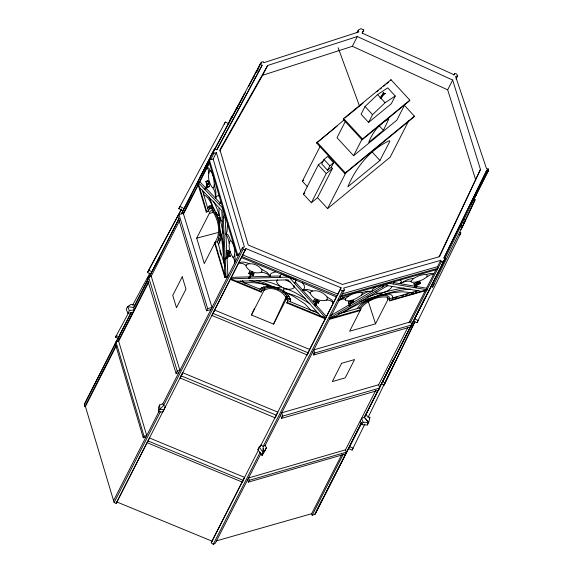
<?xml version="1.0" encoding="UTF-8"?>
<svg xmlns="http://www.w3.org/2000/svg" width="573" height="573" viewBox="0 0 573 573"><rect width="100%" height="100%" fill="white"/><g stroke="black" fill="none" stroke-linecap="round" stroke-linejoin="round"><path stroke-width="0.86" d="M217.253 242.236C221.73 231.771 219.602 215.727 210.764 208.178L209.467 208.837L208.128 211.573L206.259 212.06L197.635 183.073L198.022 182.314L199.891 181.827L209.517 162.925M232.91 257.127L234.113 256.819C235.596 251.576 234.457 245.051 231.019 240.796L229.816 241.104C227.939 247.185 230.196 253.903 233.92 258.724A3.61 0.931 78.2 0 1 234.414 260.393L234.558 263.186M333.321 302.873L332.082 300.145L327.183 297.058C323.695 292.395 315.637 288.548 310.387 292.13L310.143 293.161C312.614 299.149 321.009 301.957 326.975 300.016C329.332 299.98 331.903 300.925 333.321 302.873L333.178 303.318M416.277 290.611C416.822 293.677 412.732 295.038 410.999 292.653L402.418 291.743L393.121 292.674A45.052 12.427 -20.7 0 0 385.128 294.3L376.447 296.277A36.063 9.949 -20.7 0 0 362.63 300.639L359.844 301.727M213.93 210.914L214.03 208.944L211.272 205.972L209.632 205.807L207.77 208.314M219.008 208.443L219.051 213.421L219.867 217.246A11.288 2.915 78.2 0 0 219.438 218.578C218.514 227.245 223.098 236.628 218.528 244.707M230.289 279.395L261.123 292.094C265.664 280.999 292.939 291.671 286.808 302.974L325.349 318.853M208.658 173.44C208.722 171.957 208.422 167.896 206.803 168.247M214.316 184.434L213.772 187.17L212.604 187.808C208.901 183.561 207.283 176.076 209.632 170.897L210.284 170.869L211.766 172.502L213.7 178.11L214.316 184.434L215.906 192.07L215.684 198.358A22.813 5.895 78.2 0 1 216.959 196.088L218.084 195.701L219.366 196.238M203.666 191.325L203.723 194.727C208.787 197.055 210.85 202.906 213.099 207.605A30.598 7.907 78.2 0 0 211.136 201.954L209.009 197.062M286.085 299.607L286.328 298.232C283.055 290.819 270.879 285.583 263.952 290.49L251.461 315L273.593 324.117L286.829 297.989M215.641 213.915L215.921 212.39L214.03 208.944M376.06 291.729L376.296 293.068C381.897 293.892 389.382 291.363 392.276 286.378M387.993 299.4L388.25 298.153L387.613 297.244C378.545 295.668 368.246 300.173 362.064 306.799L349.616 331.23L375.551 323.824L387.993 299.4L387.176 296.864M360.231 420.911L361.792 424.708L367.415 424.965L367.816 423.311M453.88 75.099L454.683 73.516L456.645 74.01L457.655 75.844L455.607 76.445L486.599 168.885L488.389 168.67L488.275 169.887L487.193 169.902L488.59 169.93L488.239 171.119L486.606 170.618L443.982 258.036L445.35 258.631L364.364 417.38L361.499 418.419L363.06 422.215L368.683 422.48L369.893 417.502L365.595 415.16L364.299 417.294L368.683 422.48L367.415 424.965M290.568 301.821C290.131 289.651 268.966 282.074 259.727 289.114M118.21 339.137L118.883 336.666M392.455 297.946C393.751 293.877 387.656 293.949 385.128 294.3M314.133 301.427L317.85 302.995L318.595 301.355L319.175 301.369L317.37 300.703L317.7 299.579L316.89 301.749L315.988 301.377L316.783 299.249L315.687 302.186M315.859 301.813L314.842 305.287L315.608 306.132L316.769 302.157M314.67 305.653L315.931 302.157M315.437 306.505L317.249 301.111M234.729 262.778L235.188 258.86L234.744 254.398M209.295 213.45L210.047 211.401L211.143 210.57L212.468 211.029C217.776 218.642 220.748 230.231 216.873 238.912L204.296 263.587L196.718 238.124L209.295 213.45L213.614 212.318M414.537 283.828L413.985 283.764L414.494 285.318L420.389 283.42L419.88 281.859L417.187 282.668M415.346 287.761L414.838 286.206L415.411 284.802M420.389 283.42L416.678 284.48L416.17 282.919L416.521 282.052L422.781 279.674L429.793 275.112A3.818 1.053 -20.7 0 1 431.72 274.582L433.475 274.61L433.56 273.915L432.508 273.364L430.28 273.507A5.988 1.655 -20.7 0 0 427.408 274.302L423.597 274.632A8.101 2.235 -20.7 0 0 417.43 276.43L413.642 278.414L410.913 281.279L411.772 282.367L416.521 282.052L416.485 283.893L417.502 283.642L417.574 281.744M416.148 287.904L417.395 284.244L417.524 284.631L419.257 283.957M418.677 282.575L419.88 281.859M261.997 453.78L262.062 455.37L266.445 447.764L265.12 445.429L344.323 289.988L343.693 288.04L440.744 260.343L441.253 261.897L410.734 321.79L411.758 324.898L410.734 326.911L313.803 354.995L312.779 351.886M116.262 345.949L85.406 406.508L114.142 502.535L116.14 503.438L146.874 442.965M240.331 281.128L262.076 290.081L261.424 291.499L230.59 278.8L241.297 257.657M241.412 257.571L336.501 296.964M242.687 254.913L241.921 256.589L337.096 295.797L341.085 287.789L245.917 248.589L242.687 254.913L337.862 294.121M116.14 503.438L245.917 248.589M248.732 273.457L253.381 275.069L248.732 273.457L249.506 271.788L251.483 272.598L250.623 274.438M248.661 278.277L249.312 276.859L231.241 277.382M249.606 278.249L250.251 276.831L280.312 275.957L279.66 277.375L281.357 273.908M251.382 274.754L252.249 272.913L254.025 273.643L253.252 275.319M251.461 315L254.426 308.532M263.952 290.49L264.69 288.871M273.593 324.117L286.206 296.621M313.481 301.19L318.438 302.959L313.481 301.19L314.262 299.514L316.468 300.331M316.597 302.53L317.37 300.703M318.438 302.959L319.175 301.369M260.994 453.53L215.226 543.347L213.242 544.35L211.222 542.824L211.996 541.148L242.451 481.37M336.523 296.75L325.643 318.259L287.109 302.386L286.808 302.974M260.128 446.84L341.085 287.789M147.211 442.728L149.489 437.98L244.578 477.373L242.3 482.115L147.211 442.728L148.113 440.959L243.203 480.346M180.201 378.001L182.73 372.744L277.819 412.137L275.076 417.81L180.201 378.001L181.297 375.845L276.387 415.232M212.046 315.522L214.646 310.093L309.735 349.487L307.135 354.916L212.046 315.522L213.106 313.445L308.195 352.832M242.3 482.115L243.675 479.143M275.076 417.81L276.501 414.716M307.135 354.916L308.675 351.564M463.048 225.311L475.146 199.691L473.971 199.175M341.623 454.876L311.648 513.702L312.156 515.256L315.021 514.217L321.933 499.885M439.111 256.725L480.461 169.465L452.656 80.055L357.33 36.529L267.62 65.494L219.917 149.746L248.274 245.043L342.425 284.452L439.548 256.64L480.461 169.465M431.154 286.507L432.522 287.102L464.223 223.004L475.146 199.691M381.253 98.456L380.637 97.997L381.253 98.456L383.903 93.084L383.28 92.64L383.702 93.292M426.885 276.623L427.286 275.778L426.419 274.689M358.182 428.948L349.566 446.618L353.09 448.158L352.109 450.091L348.585 448.552M360.138 424.93L360.926 423.325M393.63 359.149L382.657 381.682L385.185 382.785L414.959 321.639M443.882 257.957L486.606 170.618M424.815 298.039L414.63 318.925L418.161 320.465L417.001 322.735L413.477 321.195M472.789 200.622L471.271 203.272M441.332 266.015L484.536 177.465L483.376 176.957M352.109 450.091L364.836 424.056M367.966 417.631L395.377 361.398M381.439 384.075L383.96 385.178L414.788 321.883M432.522 287.102L434.169 283.728M460.126 226.242L462.182 227.137L465.598 220.182L464.015 219.495M417.001 322.735L460.842 232.903L459.431 232.287M380.687 97.947L383.351 92.604M357.008 32.568L358.225 30.183L360.976 28.65L363.776 29.989L362.2 33.105L454.052 74.762L454.683 73.516M183.052 210.728L178.826 208.694L179.922 206.538L184.148 208.572L191.711 194.491M150.742 274.145L147.476 272.569L181.505 209.066M118.031 338.335L115.531 337.139L116.312 335.599L118.812 336.802M224.201 124.198L225.296 122.042L228.82 123.732M132.678 312.672L127.994 313.288L129.362 310.587L127.578 306.598L131.203 304.306L134.82 305.388L147.956 279.61M198.48 183.532L183.31 213.306L178.962 214.474L177.895 216.573L206.545 310.788L210.893 309.628M179.822 220.147L151.243 276.236L148.557 276.952L147.368 279.28L176.054 373.438L178.747 372.715M148.729 282.231L118.668 341.229L115.975 341.931L115.194 343.463L143.257 437.779L145.95 437.077M85.406 406.508L84.783 406.672L84.41 404.223L131.088 312.607M148.271 278.893L133.681 307.522L134.053 309.972L129.362 310.587M149.08 277.303L179.062 218.456M181.498 213.679L214.646 148.722L216.759 149.739L262.133 65.243L260.02 64.226L248.732 86.373M131.016 312.851L84.41 404.223M149.145 277.268L151.974 271.717L148.708 270.141M179.012 218.65L152.382 270.922L159.545 257.621M181.433 213.901L214.646 148.722M210.656 159.638L213.879 153.313L216.365 152.662L213.142 158.993L209.41 159.967L208.816 161.135L236.878 255.451L238.748 254.964M230.06 119.664L231.886 116.075L232.416 117.479M228.613 123.259L230.188 120.165M235.31 110.79L236.885 107.695M84.783 406.672L115.882 345.634M118.045 341.386L148.457 281.701M198.881 182.744L209.26 162.381M183.253 214.474L198.688 184.177M245.251 93.22L245.595 92.547M253.352 78.078L254.161 76.488M256.188 72.513L256.998 70.923M257.807 69.333L261.453 62.171L263.215 61.605L263.644 62.758L358.856 31.916L358.225 30.183M257.879 69.519L258.688 67.929M260.715 63.954L261.453 62.171M216.895 149.811L262.133 65.243M208.751 183.553L209.575 182.114L208.536 182.379L207.72 183.826L207.92 184.413L208.687 182.98L209.725 182.708L208.959 184.148L209.654 186.504L207.619 187.321L206.094 181.269L207.956 180.782L208.558 182.859M206.165 182.436L207.204 186.862L207.383 186.519M208.035 181.949L207.956 180.782M219.753 151.014L262.642 75.264L267.62 65.494M207.619 187.321L206.094 181.269M206.259 212.06L206.645 211.301L198.022 182.314L222.847 208.293L226.041 276.716L224.702 272.196L221.808 210.599L199.547 187.443M224.838 214.982L223.298 217.998L225.168 217.511L227.008 256.876M224.888 266.073L217.597 241.562L214.896 242.264L214.553 242.938L224.874 277.604L227.567 276.902M229.136 252.492L228.477 250.286L226.614 250.773L228.169 256.919L230.203 256.095L229.508 253.746L230.296 252.192L229.05 252.521L228.262 254.068L228.111 253.553L228.892 252.013L230.131 251.69L229.35 253.23M226.879 252.578L227.703 256.274L227.875 255.938M228.477 250.286L228.742 252.091M227.295 254.906L227.918 254.741L225.841 258.824L227.768 254.226M224.874 277.604L225.218 276.931L227.911 276.229L227.08 258.502L228.469 255.78M228.169 256.919L226.614 250.773M229.572 255.787L229.744 255.451L230.031 256.432M206.545 310.788L207.648 308.625L178.962 214.474M162.89 403.836L159.666 404.961L158.463 407.317L158.585 411.686L162.689 412.094L165.561 406.443L163.563 405.541L162.89 403.836L242.565 247.464L244.427 246.977L216.365 152.662M143.257 437.779L144.038 436.246L115.975 341.931M176.054 373.438L177.243 371.111L148.557 276.952M236.878 255.451L237.473 254.283L209.41 159.967M158.585 411.686L159.788 409.33L163.563 405.541L243.239 249.169L242.565 247.464M113.468 500.831L158.857 411.743M114.142 502.535L160.34 411.872M180.989 376.01L182.207 373.625M213.07 313.044L230.131 279.567M262.642 75.264L352.352 46.298L357.33 36.529M362.157 33.162L363.776 29.989M249.506 271.788L249.835 272.433M249.276 273.679L252.657 275.076M404.144 105.06L414.394 116.169L413.978 116.978L344.939 173.676L316.597 142.964L343.936 120.036M254.025 273.643L253.309 273.658M307.185 186.469L302.365 181.247L320.106 146.43M331.294 167.223L327.57 170.288L321.711 163.942L323.989 159.48L327.713 156.415L333.572 162.761L331.294 167.223L332.426 168.448L317.535 197.678L311.375 202.735L303.439 194.132L318.33 164.902L323.802 160.411M343.664 118.575L343.241 119.413L362.086 139.833L409.409 100.97L409.831 100.139L390.987 79.719L343.664 118.575L362.516 138.995L362.086 139.833M345.283 121.512L337.017 137.735L353.591 155.698L396.86 120.165L405.125 103.949M261.123 292.094L261.424 291.499M327.57 170.288L329.847 165.826L333.572 162.761M311.375 202.735L326.266 173.504L332.426 168.448M365.037 106.506L361.09 114.256L368.604 122.393L391.287 103.763L395.241 96.013L387.728 87.877L377.571 94.574L365.037 106.506L372.55 114.65L368.604 122.393M277.884 289.358L278.378 288.391M390.557 80.557L390.987 79.719M353.591 155.698L361.857 139.475M344.939 173.676L345.354 172.86L414.394 116.169M317.535 197.678L327.598 208.579L346.149 172.187M287.574 301.298L287.875 300.71L318.774 313.438M383.437 130.315L388.795 119.055C379.305 123.503 372.357 132.771 368.69 142.426L383.437 130.315L379.297 125.824M314.262 299.514L314.785 300.008M408.699 120.81L390.156 157.21L327.598 208.579M257.879 449.669L259.189 447.09L261.116 444.906L263.136 446.431L263.322 452.613L261.947 455.105L257.879 449.669L258.595 448.917M258.924 448.272L259.913 446.331M309.463 349.852L325.708 317.972M211.222 542.824L258.602 449.848M213.242 544.35L260.199 452.183M344.323 289.988L342.339 290.984L263.136 446.431L265.12 445.429M475.483 179.234L447.678 89.825L452.656 80.055M345.476 449.862L346.242 452.197L345.304 454.038L248.381 482.129L249.319 480.289L248.546 477.954L345.476 449.862L375.917 390.12M262.062 455.37L266.445 447.764M313.803 354.995L314.828 352.989L313.803 349.881L410.734 321.79M378.66 384.734L379.741 388.021L378.603 390.256L281.672 418.347L282.826 416.091L281.744 412.804L378.66 384.734L407.69 327.756M456.051 78.995L457.655 75.844M348.413 302.107L350.762 301.291L351.263 300.309L351.578 301.283L351.077 302.265L351.664 302.086L352.144 301.14L351.829 300.166L351.349 301.119L353.197 300.589L353.706 302.143L348.914 303.661L348.413 302.107L349.021 302.071M348.914 303.661L348.499 301.935M330.671 315.68L348.9 304.943L349.616 303.461M351.091 303.181L350.905 302.601L349.215 305.918L351.099 303.203M352.402 301.111L353.197 300.589M352.997 302.501L349.53 303.633M359.393 308.668C363.167 301.785 371.505 299.17 378.388 296.485C381.36 295.768 391.03 293.605 389.239 299.292L389.74 300.854L426.792 290.275M383.602 284.738L382.435 287.044L381.926 285.483L350.375 304.07M393.221 283.964L394.389 281.658M389.74 300.854L389.497 298.791L418.562 290.49M413.985 283.764L416.17 282.919M414.494 285.318L414.093 283.549M415.167 285.125L417.524 284.631M408.864 322.907L425.474 290.31M389.998 300.345L427.05 289.773L426.541 288.212L436.168 269.324M340.964 295.933L438.023 268.236L437.514 266.681L440.744 260.343M483.784 177.071L487.029 170.697M312.156 515.256L343.32 454.088M477.495 190.816L487.644 170.897M477.015 192.184L479.042 188.202M479.859 186.612L483.103 180.237M487.165 172.272L488.382 169.88M483.956 178.604L484.536 177.465M473.484 199.626L488.59 169.93M473.692 199.683L488.239 171.119M445.257 258.086L445.472 257.671M314.957 514.131L361.42 422.946M364.299 417.294L378.065 390.277M378.875 388.687L444.054 260.765M315.021 514.217L361.484 423.039M316.253 511.997L361.534 423.132M365.595 415.16L445.35 258.631M460.85 229.58L462.067 227.195M464.925 221.5L465.598 220.182M361.792 424.708L363.06 422.215M459.675 235.181L460.842 232.903M383.96 385.178L385.185 382.785M369.263 418.748L369.893 417.502M215.219 148.55L214.746 149.446M379.935 160.447L389.833 141.395L389.418 140.722C370.459 149.216 355.604 167.746 347.847 186.798L379.935 160.447L372.128 151.981M200.063 177.344L210.04 158.52M215.434 148.3L239.192 103.892M134.82 305.388L133.681 307.522L127.578 306.598L126.203 309.291L127.994 313.288M207.154 185.86L205.463 189.018L205.027 188.56L204.196 188.775M204.633 189.233L206.502 188.746L207.763 186.375M178.826 208.694L225.296 122.042M147.476 272.569L181.505 209.195M210.821 156.221L256.797 70.558L258.91 71.575M212.626 153.378L213.586 151.587M213.836 151.143L214.438 150.011M242.651 97.496L241.691 99.294L244.492 94.058M199.633 178.189L207.197 164.057M236.713 109.078L237.551 107.509M115.531 337.139L128.56 312.879M132.7 305.087L149.983 272.977M240.058 102.366L242.802 97.496M232.036 116.856L239.22 104.107M240.066 102.61L240.911 101.113M205.027 188.56L206.989 185.108M219.309 204.59L220.934 201.868M357.144 308.589C362.394 300.589 372.529 298.848 380.243 294.307A4.491 1.239 -20.7 0 0 380.673 293.526L380.393 293.204A26.616 7.342 -20.7 0 0 369.356 296.427L367.092 297.28M217.489 218.607L218.12 217.582L215.921 212.39C223.234 223.248 215.154 203.243 213.428 201.202M361.627 295.095L362.43 293.319L361.943 292.746C355.955 291.858 349.129 294.701 345.132 299.185L345.512 300.56C353.82 302.351 359.83 295.296 366.706 292.194A5.601 1.547 -20.7 0 1 369.735 291.392L371.863 291.413A14.569 4.018 -20.7 0 1 373.059 288.95L375.931 286.686M261.431 272.189L262.076 270.349C259.44 265.256 251.998 262.305 246.641 264.447L245.989 266.287C248.625 271.387 256.067 274.338 261.431 272.189L264.733 272.87A6.446 2.521 21.6 0 1 267.204 273.915L270.313 276.25L270.248 275.369A18.107 7.077 21.6 0 1 271.38 273.221L275.663 271.867M380.766 97.288L382.112 95.849L381.897 95.455M265.134 450.342L263.322 452.613L259.189 447.09M260.02 64.226L261.524 62.364M277.518 279.803L276.544 281.723C279.123 287.546 288.685 291.657 294.128 287.804L293.906 285.469M384.863 93.836L385.328 93.363L382.599 95.698M207.011 167.918C208.658 166.664 209.747 169.737 210.284 170.869M326.467 300.094L327.29 299.307L327.183 297.058M372.55 114.65L385.085 102.71L395.241 96.013M229.193 243.525L228.842 241.584A8.638 2.235 78.2 0 0 227.553 237.129L225.941 234.092L226.242 233.841L227.739 234.45L229.358 237.394A8.086 2.091 78.2 0 1 230.367 240.667M345.182 117.816L363.06 103.133M376.812 91.845L378.187 90.713M380.25 89.023L381.625 87.891M383.681 86.201L385.056 85.069M386.431 83.945L388.494 82.247M316.597 142.964L337.182 126.053M302.365 181.247L303.74 180.115M362.516 138.995L409.831 100.139M303.439 194.132L304.807 193.008M399.975 279.81L401.315 280.949A14.869 4.104 -20.7 0 1 399.875 283.635L406.544 280.097A9.254 2.55 -20.7 0 1 411.536 278.664L413.642 278.414M338.657 299.966L344.151 297.33L338.808 300.116M382.413 292.724L381.518 293.355A4.405 1.218 -20.7 0 0 380.923 294.379L383.194 294.551A55.56 15.328 -20.7 0 1 403.729 289.823L410.519 289.071M310.143 293.161L306.827 290.654L302.515 289.981L303.396 289.422A18.422 7.198 21.6 0 0 304.55 287.044L304.027 285.039L302.501 282.869M339.159 299.794L344.352 297.251A8.409 2.321 -20.7 0 1 348.742 296.019M338.607 313.875L359.823 307.823L360.453 309.771L329.783 318.524L329.654 318.13L388.909 283.227L427.05 289.773M302.515 289.981L306.791 289.365L312.55 290.84M399.875 283.635L403.127 282.26A8.244 2.278 -20.7 0 1 407.367 281.142L410.913 281.279M339.109 300.309L339.954 299.944A5.186 1.433 -20.7 0 1 343.284 298.999L345.49 299.077M282.647 292.015L284.015 291.514M441.253 261.897L444.118 260.851M315.924 310.838L313.789 311.06L311.017 310.244L304.793 303.812L293.562 296.377A33.814 13.215 21.6 0 0 285.612 292.681L284.036 291.306L283.513 289.995A6.511 2.543 21.6 0 1 284.172 289.057L285.863 288.728M414.601 285.103L416.678 284.48M349 303.497L353.706 302.143M416.843 283.019L417.889 282.718M314.828 352.989L411.758 324.898M282.826 416.091L379.741 388.021M249.319 480.289L346.242 452.197M342.181 293.892L437.514 266.681M340.383 297.072L437.443 269.374M392.605 298.332L397.655 296.893M401.021 295.933L403.55 295.21M405.233 294.73L407.761 294.006M411.128 293.047L413.656 292.323M329.654 318.13L335.133 316.568L387.663 285.669L421.592 291.328M329.353 319.362L360.023 310.609M216.315 540.912L311.648 513.702M207.648 308.625L211.996 307.465L183.31 213.306M177.243 371.111L179.929 370.387L151.243 276.236M205.922 181.605L207.784 181.118M206.889 184.04L207.72 183.826M206.552 184.635L207.376 184.42M207.089 184.635L208.959 184.148M207.784 186.991L209.654 186.504M206.645 211.301L208.515 210.814L202.341 190.064M196.718 238.124L218.32 232.488M227.488 253.717L228.111 253.553M227.144 254.391L229.508 253.746M228.341 256.582L230.203 256.095M237.473 254.283L239.342 253.796M225.182 258.237L225.805 258.079M225.218 258.989L227.08 258.502M144.038 436.246L146.731 435.544L118.668 341.229M351.578 301.283L352.144 301.14M386.431 285.999L387.778 285.676M242.436 280.476A4.82 1.941 22.5 0 0 242.436 280.799L244.564 282.99C253.932 281.758 263.415 283.785 272.268 286.808A70.329 27.49 21.6 0 0 249.398 280.548M285.175 294.042L287.037 293.885M230.59 278.8L289.028 277.103L296.32 280.111L294.658 283.37L295.31 281.952L315.322 304.234M236.441 281.214L288.133 279.853L320.45 315.816L325.765 318.008L289.028 277.103M218.822 225.418L219.645 225.418L218.12 217.582M287.001 296.112L289.258 296.334M163.892 409.738L159.788 409.33L159.666 404.961M393.508 282.546L414.838 286.206M416.485 286.486L426.541 288.212M416.019 287.51L415.217 287.374L416.356 284.559L416.485 284.953M341.866 312.471L343.385 312.514L351.872 307.465L363.884 301.505A53.769 14.834 -20.7 0 1 371.555 298.261M263.1 280.634L271 282.718A31.744 12.405 21.6 0 1 281.357 286.872L278.07 287.725L273.307 287.016A28.184 11.016 21.6 0 0 258.466 281.021L256.561 280.526M288.011 298.118L290.54 298.705M285.612 292.681L291.764 294.515A30.67 11.99 21.6 0 1 300.746 298.247L309.993 303.74M288.19 299.049L290.805 299.815M283.542 287.925L286.493 288.935A33.657 13.158 21.6 0 1 295.095 292.588L305.266 298.612M285.777 279.982L290.783 282.389M316.303 300.295L317.22 300.624M249.269 263.652C245.946 262.448 241.734 261.059 238.497 263.143L242.307 263.458A4.534 1.769 21.6 0 1 244.385 264.354L246.025 265.528M282.167 274.274L288.269 276.788M116.82 501.948L211.996 541.148M473.083 200.041L473.477 200.206M471.042 203.766L471.629 204.024L471.371 204.525L470.784 204.267M462.64 222.31L464.223 223.004M461.265 225.132L462.848 225.826M444.233 259.211L444.627 259.383M261.582 269.188L267.247 272.49L270.313 276.25M243.239 249.169L245.23 250.079M352.352 46.298L447.678 89.825M371.863 291.413L367.107 291.256A9.533 2.629 -20.7 0 0 361.943 292.746M261.267 287.718L263.2 288.771M263.637 286.786L265.134 287.89M340.319 289.465L342.339 290.984M222.381 221.708L221.085 220.276L219.867 217.246L223.226 233.669M219.316 230.367L220.319 231.248A56.562 14.611 78.2 0 1 223.749 246.404M199.891 181.827L206.065 188.288M206.502 188.746L220.569 203.465M266.71 286.385L267.749 287.503M377.571 94.574L385.085 102.71M317.012 142.147L345.354 172.86M323.989 159.48L329.847 165.826M318.33 164.902L326.266 173.504M316.088 305.087L326.417 316.59M364.364 417.38L368.683 422.48M212.927 187.794L214.309 190.437A6.482 1.676 78.2 0 1 215.14 193.345L215.684 198.358M219.423 234.823L220.505 236.491M224.215 263.043C222.825 252.643 222.668 241.677 220.319 231.248M270.32 286.529L270.879 287.625M219.13 237.816L220.19 240.252M262.721 451.173L263.322 452.613L263.193 448.437M218.657 239.808L219.71 242.479M338.127 47.724L359.522 106.077M280.591 415.067L281.672 418.347M247.608 479.794L248.381 482.129M419.751 282.117L420.26 283.671M417.502 283.642L417.688 284.229M368.145 301.033L375.551 323.824M351.664 302.086L351.851 302.673M350.762 301.291L351.263 302.845M349.924 305.495L350.117 306.082M348.9 304.943L349.408 306.498M228.892 252.013L229.05 252.521M213.142 158.993L240.696 251.59M219.767 250.688L221.028 254.921M214.896 242.264L225.218 276.931M208.536 182.379L208.687 182.98M208.923 206.28L209.467 208.837M209.89 205.771L210.37 208.264M213.507 150.857L213.879 153.313M211.272 205.972L211.509 208.357M476.106 193.631L476.227 195.407M212.554 207.025L212.69 209.31M274.281 287.209L274.331 288.255M227.603 222.818L227.087 231.105A26.501 6.847 78.2 0 1 225.941 234.092M382.42 292.717A62.12 17.14 -20.7 0 1 404.201 288.04M252.027 271.538L251.633 272.397L252.385 272.734L252.779 271.874L251.855 273.772L251.089 273.457L252.027 271.538M182.235 276.788L172.752 295.403L176.498 307.722L185.989 289.107L182.235 276.788M250.788 274.066L248.832 277.905L249.771 277.876L251.554 274.381L250.788 274.066M380.852 97.124L380.092 97.847L380.852 97.124M341.608 363.311L332.29 381.582L345.24 377.829L354.558 359.558L341.608 363.311"/></g></svg>
